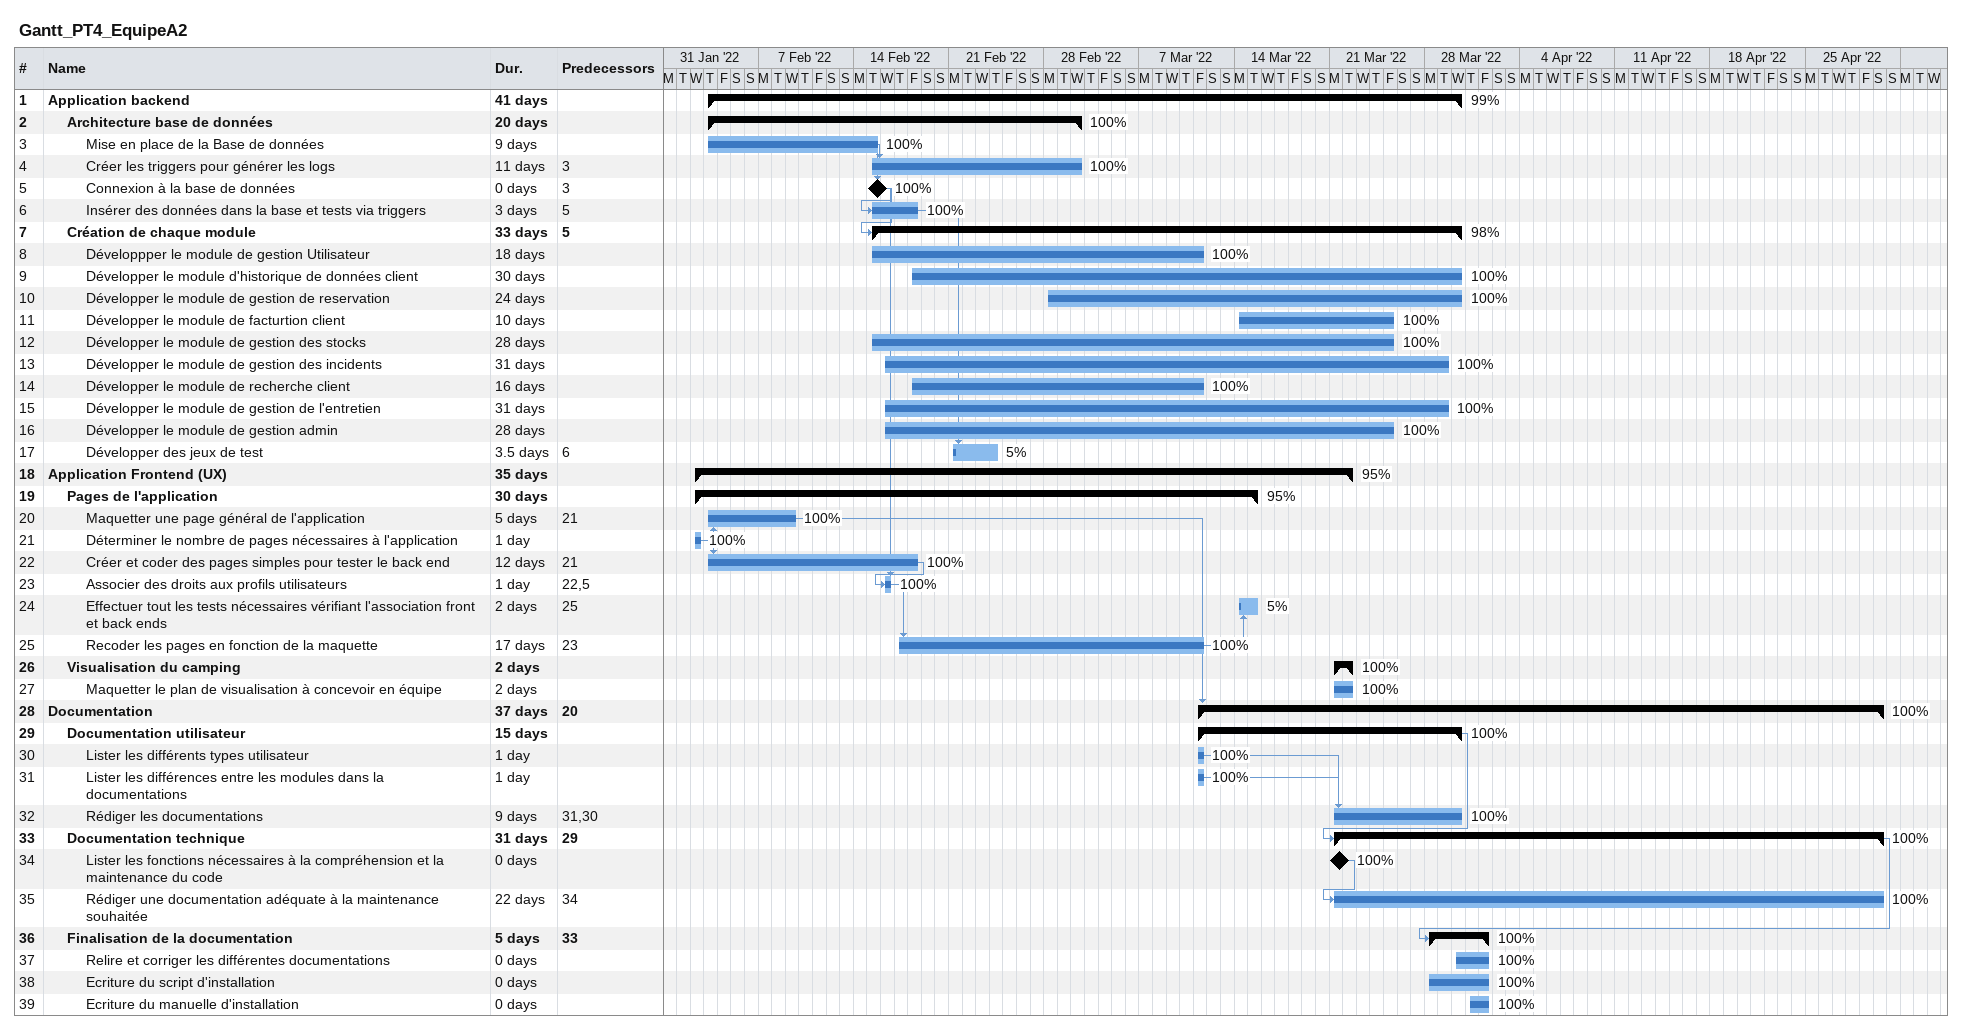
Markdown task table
Gantt_PT4_EquipeA2

| ID | Level | Task | Duration | Start | Finish | Predecessors | % complete |
|---|---|---|---|---|---|---|---|
| 1 | 1 | **Application backend** | 41d | 2022-02-03 | 2022-03-30 |  | 99 |
| 2 | 2 | **Architecture base de données** | 20d | 2022-02-03 | 2022-03-02 |  | 100 |
| 3 | 3 | Mise en place de la Base de données | 9d | 2022-02-03 | 2022-02-15 |  | 100 |
| 4 | 3 | Créer les triggers pour générer les logs | 11d | 2022-02-15 | 2022-03-02 | 3 | 100 |
| 5 | 3 | Connexion à la base de données | 0d | 2022-02-15 | 2022-02-15 | 3 | 100 |
| 6 | 3 | Insérer des données dans la base et tests via triggers | 3d | 2022-02-15 | 2022-02-18 | 5 | 100 |
| 7 | 2 | **Création de chaque module** | 33d | 2022-02-15 | 2022-03-30 | 5 | 98 |
| 8 | 3 | Développper le module de gestion Utilisateur | 18d | 2022-02-15 | 2022-03-11 |  | 100 |
| 9 | 3 | Développer le module d'historique de données client | 30d | 2022-02-18 | 2022-03-30 |  | 100 |
| 10 | 3 | Développer le module de gestion de reservation | 24d | 2022-02-28 | 2022-03-30 |  | 100 |
| 11 | 3 | Développer le module de facturtion client | 10d | 2022-03-14 | 2022-03-25 |  | 100 |
| 12 | 3 | Développer le module de gestion des stocks | 28d | 2022-02-15 | 2022-03-25 |  | 100 |
| 13 | 3 | Développer le module de gestion des incidents | 31d | 2022-02-16 | 2022-03-29 |  | 100 |
| 14 | 3 | Développer le module de recherche client | 16d | 2022-02-18 | 2022-03-11 |  | 100 |
| 15 | 3 | Développer le module de gestion de l'entretien | 31d | 2022-02-16 | 2022-03-29 |  | 100 |
| 16 | 3 | Développer le module de gestion admin | 28d | 2022-02-16 | 2022-03-25 |  | 100 |
| 17 | 3 | Développer des jeux de test | 3.5d | 2022-02-21 | 2022-02-24 | 6 | 5 |
| 18 | 1 | **Application Frontend (UX)** | 35d | 2022-02-02 | 2022-03-22 |  | 95 |
| 19 | 2 | **Pages de l'application** | 30d | 2022-02-02 | 2022-03-15 |  | 95 |
| 20 | 3 | Maquetter une page général de l'application | 5d | 2022-02-03 | 2022-02-09 | 21 | 100 |
| 21 | 3 | Déterminer le nombre de pages nécessaires à l'application | 1d | 2022-02-02 | 2022-02-02 |  | 100 |
| 22 | 3 | Créer et coder des pages simples pour tester le back end | 12d | 2022-02-03 | 2022-02-18 | 21 | 100 |
| 23 | 3 | Associer des droits aux profils utilisateurs | 1d | 2022-02-16 | 2022-02-16 | 22, 5 | 100 |
| 24 | 3 | Effectuer tout les tests nécessaires vérifiant l'association front et back ends | 2d | 2022-03-14 | 2022-03-15 | 25 | 5 |
| 25 | 3 | Recoder les pages en fonction de la maquette | 17d | 2022-02-17 | 2022-03-11 | 23 | 100 |
| 26 | 2 | **Visualisation du camping** | 2d | 2022-03-21 | 2022-03-22 |  | 100 |
| 27 | 3 | Maquetter le plan de visualisation à concevoir en équipe | 2d | 2022-03-21 | 2022-03-22 |  | 100 |
| 28 | 1 | **Documentation** | 37d | 2022-03-11 | 2022-04-30 | 20 | 100 |
| 29 | 2 | **Documentation utilisateur** | 15d | 2022-03-11 | 2022-03-30 |  | 100 |
| 30 | 3 | Lister les différents types utilisateur | 1d | 2022-03-11 | 2022-03-11 |  | 100 |
| 31 | 3 | Lister les différences entre les modules dans la documentations | 1d | 2022-03-11 | 2022-03-11 |  | 100 |
| 32 | 3 | Rédiger les documentations | 9d | 2022-03-21 | 2022-03-30 | 31, 30 | 100 |
| 33 | 2 | **Documentation technique** | 31d | 2022-03-21 | 2022-04-30 | 29 | 100 |
| 34 | 3 | Lister les fonctions nécessaires à la compréhension et la maintenance du code | 0d | 2022-03-21 | 2022-03-21 |  | 100 |
| 35 | 3 | Rédiger une documentation adéquate à la maintenance souhaitée | 22d | 2022-03-21 | 2022-04-30 | 34 | 100 |
| 36 | 2 | **Finalisation de la documentation** | 5d | 2022-03-28 | 2022-04-01 | 33 | 100 |
| 37 | 3 | Relire et corriger les différentes documentations | 0d | 2022-03-30 | 2022-04-01 |  | 100 |
| 38 | 3 | Ecriture du script d'installation | 0d | 2022-03-28 | 2022-04-01 |  | 100 |
| 39 | 3 | Ecriture du manuelle d'installation | 0d | 2022-03-31 | 2022-04-01 |  | 100 |
